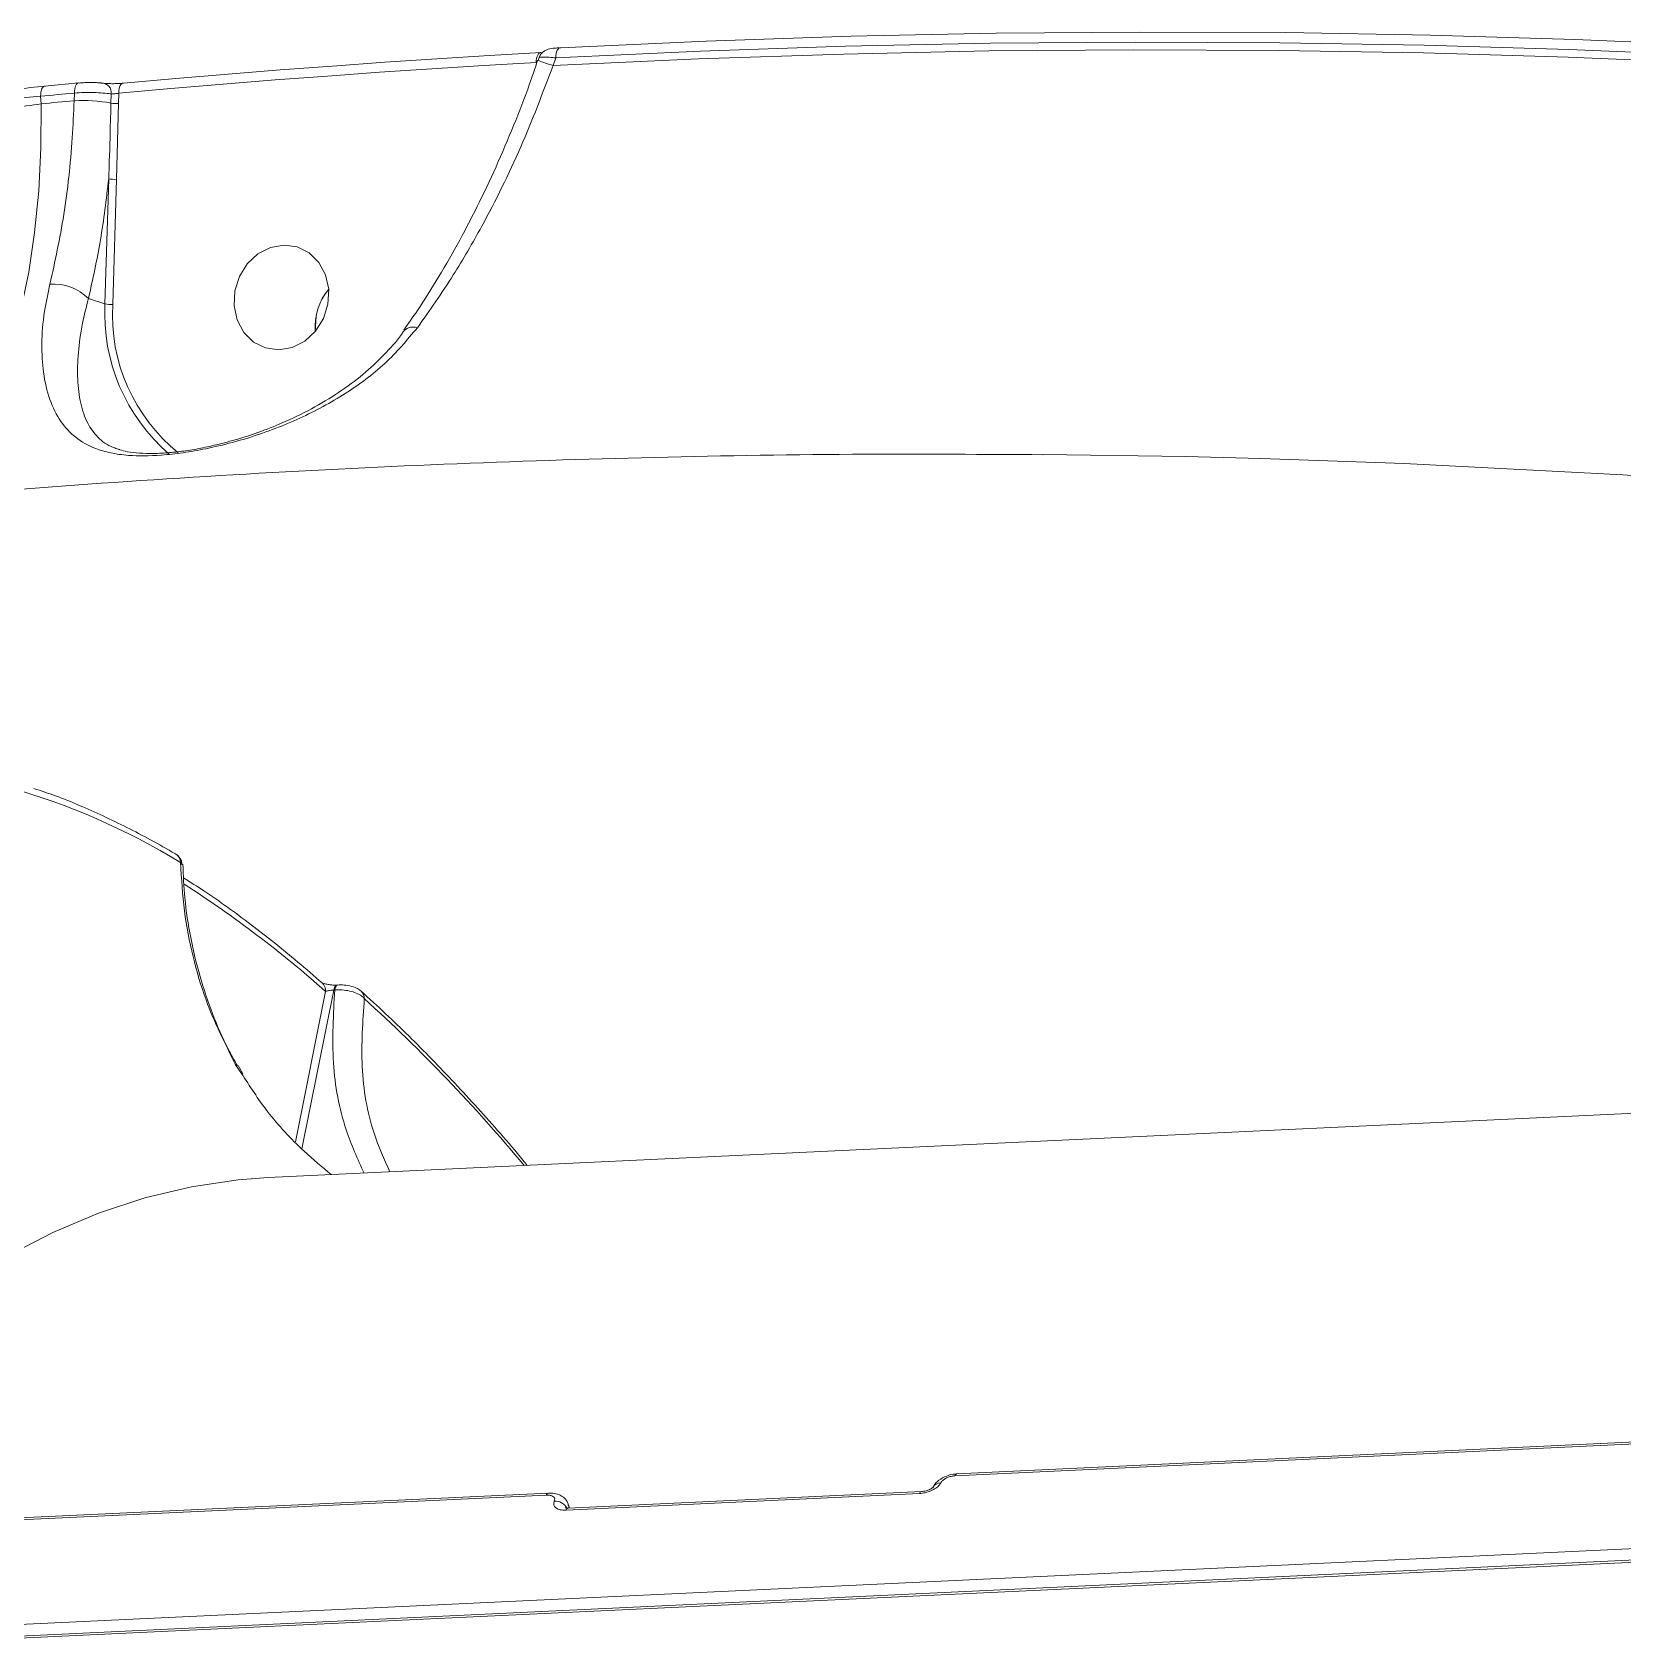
# Model space of a CAD drawing. Header units: millimetres. Extents: x -7151 to 6134, y -5040 to 5562.
# Drawn here: x -2138.3 to -2003.1, y 545.3 to 681.3 of the extents above; entities that cross this region are included whole.
import ezdxf

# ---------------------------------------------------------------- set-up
doc = ezdxf.new("R2010")
doc.units = ezdxf.units.MM
doc.layers.add('DIKOM_ОБЪЕКТ', color=7, linetype='Continuous')

msp = doc.modelspace()

# ---------------------------------------------------------------- linework, layer by layer
at = {"layer": 'DIKOM_ОБЪЕКТ', "color": 7, "linetype": 'Continuous', "lineweight": 15}
for p, q in [((-2095.189, 679.166), (-2095.273, 678.914)), ((-2093.791, 679.138), (-2094.013, 678.474)), ((-2137.545, 675.875), (-2137.501, 675.227)), ((-2134.329, 677.002), (-2137.197, 676.729)), ((-2134.699, 675.495), (-2134.68, 676.148)), ((-2134.329, 677.002), (-2134.266, 676.998)), ((-2131.567, 675.293), (-2131.543, 676.063)), ((-2130.913, 676.133), (-2130.94, 675.252)), ((-2130.94, 675.252), (-2131.094, 668.816)), ((-2132.082, 658.234), (-2131.764, 668.868)), ((-2131.094, 668.816), (-2131.413, 658.182)), ((-2133.484, 658.68), (-2132.082, 658.234)), ((-2114.15, 657.154), (-2114.213, 655.895)), ((-2130.937, 645.897), (-2130.825, 645.861)), ((-2125.537, 610.625), (-2125.659, 610.777)), ((-2115.9, 587.068), (-2113.335, 599.832)), ((-2112.636, 599.954), (-2115.346, 586.466)), ((-2112.561, 599.958), (-2112.636, 599.954)), ((-2112.303, 600.382), (-2112.377, 600.378)), ((-1790.627, 599.432), (-2118.216, 584.025)), ((-2120.482, 592.875), (-2120.977, 593.598)), ((-2120.366, 592.834), (-2120.768, 593.53)), ((-2252.117, 540.743), (-1798.11, 562.095)), ((-1982.018, 562.348), (-2059.875, 558.686)), ((-1981.841, 562.514), (-2059.698, 558.852)), ((-1798.621, 560.923), (-2252.627, 539.57)), ((-1798.432, 561.113), (-2252.439, 539.761)), ((-2094.583, 557.054), (-2172.439, 553.392)), ((-2094.405, 557.22), (-2172.261, 553.558)), ((-2062.881, 557.187), (-2092.898, 555.775)), ((-2062.702, 557.356), (-2092.719, 555.944)), ((-2092.621, 555.949), (-2092.698, 556.212))]:
    msp.add_line(p, q, dxfattribs=at)
at = {"layer": 'DIKOM_ОБЪЕКТ', "color": 7, "linetype": 'Continuous', "lineweight": 15, "flags": 128}
for points in [[(-2093.344, 679.99), (-2081.017, 680.557), (-2068.695, 680.969), (-2056.38, 681.227), (-2044.073, 681.329), (-2031.775, 681.275), (-2019.489, 681.067), (-2007.216, 680.704), (-1994.956, 680.185)], [(-1995.485, 679.333), (-2007.734, 679.851), (-2019.998, 680.214), (-2032.274, 680.422), (-2044.561, 680.475), (-2056.858, 680.373), (-2069.163, 680.116), (-2081.475, 679.704), (-2093.791, 679.138)], [(-2093.791, 679.138), (-2093.78, 679.323), (-2093.751, 679.497), (-2093.709, 679.652), (-2093.653, 679.783), (-2093.586, 679.886), (-2093.51, 679.956), (-2093.429, 679.991), (-2093.344, 679.99)], [(-2095.458, 678.728), (-2099.889, 678.474), (-2104.321, 678.199), (-2108.753, 677.905), (-2113.185, 677.591), (-2117.617, 677.256), (-2122.049, 676.902), (-2126.482, 676.528), (-2130.913, 676.133)], [(-2130.495, 676.983), (-2126.059, 677.377), (-2121.623, 677.752), (-2117.188, 678.107), (-2112.751, 678.441), (-2108.316, 678.756), (-2103.88, 679.05), (-2099.445, 679.325), (-2095.01, 679.58)], [(-2095.458, 678.728), (-2095.446, 678.914), (-2095.418, 679.088), (-2095.376, 679.244), (-2095.32, 679.375), (-2095.253, 679.478), (-2095.177, 679.547), (-2095.095, 679.582), (-2095.01, 679.58)], [(-2095.273, 678.914), (-2095.272, 678.913), (-2095.271, 678.912)], [(-2094.013, 678.474), (-2081.671, 679.045), (-2069.335, 679.459), (-2057.004, 679.718), (-2044.682, 679.822), (-2032.369, 679.769), (-2020.067, 679.561), (-2007.779, 679.197), (-1995.505, 678.678)], [(-2137.545, 675.875), (-2137.539, 676.06), (-2137.518, 676.233), (-2137.482, 676.387), (-2137.431, 676.518), (-2137.369, 676.621), (-2137.296, 676.691), (-2137.217, 676.725), (-2137.197, 676.729)], [(-2134.68, 676.148), (-2135.038, 676.114), (-2135.396, 676.08), (-2135.754, 676.046), (-2136.112, 676.012), (-2136.47, 675.978), (-2136.828, 675.944), (-2137.187, 675.909), (-2137.545, 675.875)], [(-2134.68, 676.148), (-2134.674, 676.333), (-2134.653, 676.506), (-2134.615, 676.661), (-2134.565, 676.792), (-2134.502, 676.894), (-2134.429, 676.964), (-2134.35, 676.999), (-2134.329, 677.002)], [(-2130.913, 676.133), (-2130.907, 676.319), (-2130.885, 676.493), (-2130.847, 676.648), (-2130.796, 676.779), (-2130.733, 676.881), (-2130.659, 676.951), (-2130.579, 676.985), (-2130.495, 676.983)], [(-2137.501, 675.227), (-2137.525, 671.491), (-2137.711, 667.839), (-2138.057, 664.307), (-2138.56, 660.926), (-2139.215, 657.727), (-2140.018, 654.739), (-2140.959, 651.99), (-2142.031, 649.504), (-2143.224, 647.304), (-2144.527, 645.41), (-2145.928, 643.84), (-2147.414, 642.607), (-2148.973, 641.724), (-2149.487, 641.515)], [(-2137.501, 675.227), (-2137.151, 675.261), (-2136.801, 675.295), (-2136.451, 675.328), (-2136.1, 675.362), (-2135.75, 675.395), (-2135.4, 675.428), (-2135.05, 675.462), (-2134.699, 675.495)], [(-2113.136, 658.221), (-2113.073, 659.489), (-2113.336, 660.699), (-2113.903, 661.755), (-2114.728, 662.57), (-2115.743, 663.077), (-2116.868, 663.237), (-2118.011, 663.036), (-2119.079, 662.491), (-2119.986, 661.645), (-2120.658, 660.567), (-2121.041, 659.345), (-2121.104, 658.077), (-2120.841, 656.867), (-2120.275, 655.811), (-2119.45, 654.997), (-2118.433, 654.489), (-2117.309, 654.329), (-2116.166, 654.53), (-2115.098, 655.075), (-2114.191, 655.921), (-2113.519, 656.999), (-2113.136, 658.221)], [(-2033.894, 645.102), (-2040.289, 645.261), (-2052.39, 645.444)], [(-1787.172, 604.324), (-1803.12, 609.105), (-1820.89, 614.063), (-1838.761, 618.663), (-1856.726, 622.903), (-1874.779, 626.781), (-1892.915, 630.297), (-1911.129, 633.449), (-1929.413, 636.237), (-1947.763, 638.659), (-1966.173, 640.714), (-1984.636, 642.403), (-2003.147, 643.724), (-2021.7, 644.676), (-2033.894, 645.102)], [(-2112.636, 599.954), (-2112.606, 600.076), (-2112.569, 600.18), (-2112.527, 600.264), (-2112.479, 600.326), (-2112.428, 600.364), (-2112.38, 600.378)], [(-2112.561, 599.958), (-2112.531, 600.079), (-2112.494, 600.183), (-2112.452, 600.268), (-2112.404, 600.33), (-2112.353, 600.368), (-2112.3, 600.382), (-2112.297, 600.382)], [(-2118.216, 584.025), (-2120.754, 583.834), (-2124.733, 583.243), (-2128.69, 582.298), (-2132.62, 580.999), (-2136.52, 579.348), (-2140.386, 577.347), (-2144.215, 574.996), (-2148.003, 572.299), (-2151.746, 569.258), (-2155.442, 565.876), (-2159.087, 562.156), (-2162.676, 558.101), (-2166.106, 553.847)]]:
    msp.add_lwpolyline(points, dxfattribs=at)
at = {"layer": 'DIKOM_ОБЪЕКТ', "color": 7, "linetype": 'Continuous', "lineweight": 15}
for centre, radius, start, end in [((-2082.031, 714.923), 38.367, 249.81406, 251.80243), ((-2132.367, 676.163), 0.83, 353.06286, 90.86775), ((-2134.015, 661.707), 13.804, 79.7815, 92.84001), ((-2131.077, 678.011), 2.762, 259.78841, 272.84177), ((-2131.241, 671.271), 2.459, 257.71449, 273.42339), ((-2136.443, 655.772), 4.149, 44.50103, 94.26781), ((-2116.344, 657.418), 15.759, 177.02931, 229.27799), ((-2131.56, 660.628), 2.45, 257.69521, 273.44653), ((-2109.218, 656.281), 5.01, 140.30356, 184.41954), ((-2109.244, 656.296), 4.98, 140.25087, 170.07863), ((-2116.434, 657.278), 15.006, 176.54317, 231.1262), ((-2105.898, 655.137), 1.133, 71.36536, 132.86368), ((-2155.959, 561.466), 57.876, 58.43126, 90.11844), ((-2126.551, 610.759), 0.892, 1.12362, 59.14153), ((-2177.473, 527.708), 96.517, 48.3542, 57.31809), ((-2114.181, 599.908), 0.849, 354.86893, 47.91754), ((-2110.887, 599.238), 0.84, 359.22242, 46.95967), ((-2205.474, 494.224), 141.887, 39.8006, 47.73545), ((-2061.08, 557.32), 0.768, 89.83053, 151.6322), ((-2059.645, 558.617), 0.24, 102.72544, 163.39463), ((-2094.348, 556.982), 0.245, 104.35253, 162.92872), ((-2093.862, 555.343), 1.202, 30.34059, 92.21796), ((-2062.662, 557.134), 0.225, 99.39863, 166.38506), ((-2092.663, 555.706), 0.245, 103.11108, 163.53741)]:
    msp.add_arc(centre, radius, start, end, dxfattribs=at)
for points, knots in [([(-2093.483, 679.985), (-2093.607, 679.978), (-2093.986, 679.956), (-2094.3, 679.908), (-2094.67, 679.78), (-2094.938, 679.59), (-2095.123, 679.365), (-2095.162, 679.208), (-2095.173, 679.161)], [0, 0, 0, 0, 0.1673312, 0.5117271, 0.6460328, 0.8003403, 0.939396, 1, 1, 1, 1]), ([(-2095.326, 678.931), (-2095.497, 678.412), (-2096.066, 676.688), (-2097.176, 673.802), (-2098.644, 670.301), (-2100.236, 666.9), (-2101.924, 663.632), (-2103.693, 660.546), (-2105.288, 657.992), (-2106.311, 656.56), (-2106.701, 656.015)], [0, 0, 0, 0, 0.0609981, 0.2030093, 0.3459015, 0.4891133, 0.6318612, 0.7735679, 0.9137364, 1, 1, 1, 1]), ([(-2093.791, 679.138), (-2093.868, 679.144), (-2094.191, 679.173), (-2094.677, 679.205), (-2095.059, 679.205), (-2095.223, 679.189), (-2095.187, 679.166), (-2095.186, 679.165)], [0, 0, 0, 0, 0.0965883, 0.4063181, 0.7027625, 0.9946253, 1, 1, 1, 1]), ([(-2094.013, 678.474), (-2094.894, 676.148), (-2096.679, 671.429), (-2099.635, 665.508), (-2102.604, 660.372), (-2104.506, 657.671), (-2105.536, 656.21)], [0, 0, 0, 0, 0.2848629, 0.577753, 0.7715708, 1, 1, 1, 1]), ([(-2196.229, 673.668), (-2194.686, 673.715), (-2191.6, 673.81), (-2186.505, 673.964), (-2181.277, 674.131), (-2176.002, 674.316), (-2170.514, 674.532), (-2164.875, 674.786), (-2159.163, 675.081), (-2153.454, 675.421), (-2147.831, 675.809), (-2142.336, 676.24), (-2138.866, 676.563), (-2137.133, 676.724)], [0, 0, 0, 0, 0.100973, 0.201937, 0.2903357, 0.3790222, 0.4674258, 0.5561111, 0.6450885, 0.7337819, 0.8224266, 0.9113526, 1, 1, 1, 1]), ([(-2137.545, 675.875), (-2139.242, 675.719), (-2142.641, 675.406), (-2148.024, 674.988), (-2153.531, 674.611), (-2159.121, 674.28), (-2164.714, 673.991), (-2170.236, 673.741), (-2175.609, 673.526), (-2180.774, 673.34), (-2185.892, 673.168), (-2190.879, 673.007), (-2193.899, 672.906), (-2195.408, 672.855)], [0, 0, 0, 0, 0.0886947, 0.177671, 0.2663623, 0.3550653, 0.4440547, 0.5327628, 0.6211381, 0.7098018, 0.7981783, 0.8990893, 1, 1, 1, 1]), ([(-2131.543, 676.063), (-2131.569, 676.067), (-2131.764, 676.101), (-2132.231, 676.153), (-2133.023, 676.192), (-2133.886, 676.193), (-2134.415, 676.163), (-2134.68, 676.148)], [0, 0, 0, 0, 0.0371345, 0.2780451, 0.5187706, 0.7593375, 1, 1, 1, 1]), ([(-2134.266, 676.998), (-2134.107, 677.01), (-2133.789, 677.036), (-2133.27, 677.047), (-2132.793, 677.036), (-2132.513, 677.012), (-2132.396, 676.995), (-2132.38, 676.993)], [0, 0, 0, 0, 0.2404718, 0.4810734, 0.7219341, 0.9628379, 1, 1, 1, 1]), ([(-2132.38, 676.993), (-2132.364, 676.991), (-2132.247, 676.974), (-2131.967, 676.95), (-2131.491, 676.937), (-2130.972, 676.947), (-2130.654, 676.971), (-2130.495, 676.983)], [0, 0, 0, 0, 0.0372665, 0.2781812, 0.5190601, 0.7594767, 1, 1, 1, 1]), ([(-2130.913, 676.133), (-2130.966, 676.124), (-2131.073, 676.105), (-2131.246, 676.082), (-2131.405, 676.067), (-2131.499, 676.063), (-2131.538, 676.063), (-2131.543, 676.063)], [0, 0, 0, 0, 0.2402535, 0.4813711, 0.7227061, 0.9629371, 1, 1, 1, 1]), ([(-2195.408, 672.855), (-2193.841, 672.727), (-2190.707, 672.471), (-2185.589, 672.27), (-2180.409, 672.192), (-2175.255, 672.224), (-2169.907, 672.359), (-2164.422, 672.599), (-2158.875, 672.94), (-2153.334, 673.377), (-2147.879, 673.909), (-2142.549, 674.52), (-2139.182, 674.992), (-2137.501, 675.227)], [0, 0, 0, 0, 0.1033699, 0.2067483, 0.2946045, 0.3827314, 0.4705883, 0.5587435, 0.6471813, 0.7353375, 0.823466, 0.9118652, 1, 1, 1, 1]), ([(-2136.752, 659.909), (-2136.329, 661.848), (-2135.472, 665.783), (-2134.891, 671.143), (-2134.746, 674.444), (-2134.699, 675.495)], [0, 0, 0, 0, 0.3984804, 0.808513, 1, 1, 1, 1]), ([(-2131.764, 668.868), (-2131.752, 669.197), (-2131.688, 670.839), (-2131.634, 672.98), (-2131.581, 674.795), (-2131.567, 675.293)], [0, 0, 0, 0, 0.1536545, 0.7683044, 1, 1, 1, 1]), ([(-2131.764, 668.868), (-2131.972, 667.109), (-2132.39, 663.56), (-2133.117, 660.316), (-2133.484, 658.68)], [0, 0, 0, 0, 0.4956377, 1, 1, 1, 1]), ([(-2105.536, 656.21), (-2106.415, 655.167), (-2108.176, 653.079), (-2111.614, 650.544), (-2115.461, 648.451), (-2119.486, 646.91), (-2122.91, 646.017), (-2125.453, 645.574), (-2127.758, 645.316), (-2129.874, 645.306), (-2131.631, 645.555), (-2133.189, 646.012), (-2134.643, 646.842), (-2135.904, 648.218), (-2136.821, 650.042), (-2137.35, 652.26), (-2137.493, 654.798), (-2137.311, 657.336), (-2136.92, 659.133), (-2136.752, 659.909)], [0, 0, 0, 0, 0.0759095, 0.1519051, 0.2286304, 0.3051849, 0.3688575, 0.4016184, 0.4343304, 0.49046, 0.5282375, 0.5660827, 0.630877, 0.695773, 0.7645208, 0.8332296, 0.8936816, 0.954063, 1, 1, 1, 1]), ([(-2133.484, 658.68), (-2133.664, 657.971), (-2134.081, 656.331), (-2134.385, 654.021), (-2134.445, 651.731), (-2134.189, 649.719), (-2133.627, 648.084), (-2132.716, 646.856), (-2131.835, 646.172), (-2131.08, 645.941), (-2130.937, 645.897)], [0, 0, 0, 0, 0.1018432, 0.2353882, 0.3724533, 0.525103, 0.6808754, 0.8221436, 0.9662863, 1, 1, 1, 1]), ([(-2106.667, 655.964), (-2106.689, 655.929), (-2107.104, 655.267), (-2108.18, 654.076), (-2109.906, 652.404), (-2111.942, 650.86), (-2114.227, 649.448), (-2116.542, 648.3), (-2118.748, 647.41), (-2120.717, 646.756), (-2122.501, 646.277), (-2124.113, 645.93), (-2125.583, 645.695), (-2126.977, 645.556), (-2128.291, 645.513), (-2129.458, 645.568), (-2130.369, 645.698), (-2130.766, 645.825), (-2130.945, 645.883)], [0, 0, 0, 0, 0.0046858, 0.0890693, 0.1763923, 0.2665966, 0.3592248, 0.4540633, 0.5278498, 0.593543, 0.6534143, 0.7030555, 0.7498403, 0.798837, 0.8497605, 0.9025555, 0.9561787, 1, 1, 1, 1]), ([(-2052.403, 645.423), (-2057.424, 645.453), (-2068.411, 645.52), (-2085.376, 645.242), (-2103.294, 644.667), (-2121.217, 643.771), (-2139.138, 642.554), (-2155.127, 641.216), (-2165.133, 640.174), (-2169.175, 639.753)], [0, 0, 0, 0, 0.12892043, 0.2821681, 0.43548933, 0.58889069, 0.74237495, 0.89593779, 1, 1, 1, 1]), ([(-2126.094, 611.525), (-2126.8, 611.928), (-2128.845, 613.095), (-2132.239, 614.773), (-2135.541, 616.217), (-2137.5, 616.871), (-2138.113, 617.076)], [0, 0, 0, 0, 0.1769271, 0.5123658, 0.8475158, 1, 1, 1, 1]), ([(-2125.553, 610.619), (-2125.55, 610.667), (-2125.539, 610.834), (-2125.648, 611.089), (-2125.831, 611.334), (-2125.99, 611.471), (-2126.079, 611.514), (-2126.093, 611.52)], [0, 0, 0, 0, 0.1271027, 0.4365251, 0.7001316, 0.9533935, 1, 1, 1, 1]), ([(-2120.977, 593.598), (-2121.884, 595.402), (-2123.361, 598.34), (-2124.653, 602.8), (-2125.418, 606.7), (-2125.578, 609.402), (-2125.659, 610.777)], [0, 0, 0, 0, 0.34222236, 0.5572703, 0.77460245, 1, 1, 1, 1]), ([(-2120.818, 593.516), (-2121.091, 593.991), (-2121.904, 595.405), (-2122.98, 597.944), (-2124.055, 601.097), (-2124.834, 604.391), (-2125.33, 607.576), (-2125.423, 609.68), (-2125.465, 610.63)], [0, 0, 0, 0, 0.0940834, 0.2798582, 0.467076, 0.6554177, 0.8444434, 1, 1, 1, 1]), ([(-2113.612, 600.538), (-2114.306, 601.141), (-2116.319, 602.89), (-2119.67, 605.54), (-2122.905, 607.91), (-2124.819, 609.112), (-2125.395, 609.474)], [0, 0, 0, 0, 0.1779828, 0.5162974, 0.8545101, 1, 1, 1, 1]), ([(-2112.38, 600.379), (-2112.39, 600.378), (-2112.487, 600.37), (-2112.724, 600.376), (-2113.057, 600.407), (-2113.357, 600.464), (-2113.552, 600.522), (-2113.645, 600.565), (-2113.644, 600.565), (-2113.644, 600.565)], [0, 0, 0, 0, 0.0227429, 0.2044794, 0.4028362, 0.6108953, 0.784295, 0.9212964, 1, 1, 1, 1]), ([(-2112.636, 599.954), (-2112.68, 599.951), (-2112.733, 599.948), (-2112.846, 599.937), (-2112.976, 599.921), (-2113.135, 599.892), (-2113.26, 599.861), (-2113.312, 599.841), (-2113.335, 599.832)], [0, 0, 0, 0, 0.14442239, 0.17565718, 0.36266133, 0.57103201, 0.80487359, 1, 1, 1, 1]), ([(-2110.068, 584.409), (-2110.614, 585.61), (-2111.948, 588.545), (-2112.904, 593.788), (-2112.676, 597.882), (-2112.561, 599.958)], [0, 0, 0, 0, 0.2546225, 0.6221284, 1, 1, 1, 1]), ([(-2110.047, 599.227), (-2110.119, 599.304), (-2110.28, 599.477), (-2110.715, 599.706), (-2111.289, 599.882), (-2111.934, 599.979), (-2112.352, 599.965), (-2112.561, 599.958)], [0, 0, 0, 0, 0.1700753, 0.3808445, 0.5866972, 0.7931014, 1, 1, 1, 1]), ([(-2110.322, 599.845), (-2110.365, 599.887), (-2110.51, 600.026), (-2110.873, 600.195), (-2111.403, 600.339), (-2111.944, 600.397), (-2112.214, 600.379), (-2112.296, 600.373)], [0, 0, 0, 0, 0.0896957, 0.297962, 0.6223477, 0.8853304, 1, 1, 1, 1]), ([(-2096.218, 585.06), (-2096.33, 585.198), (-2097.719, 586.919), (-2100.414, 589.954), (-2104.309, 594.132), (-2107.616, 597.39), (-2109.625, 599.224), (-2110.319, 599.857)], [0, 0, 0, 0, 0.0241196, 0.3007923, 0.5774716, 0.8541398, 1, 1, 1, 1]), ([(-2110.047, 599.227), (-2110.181, 597.285), (-2110.452, 593.345), (-2109.604, 588.382), (-2108.36, 585.588), (-2107.88, 584.511)], [0, 0, 0, 0, 0.3741068, 0.7589464, 1, 1, 1, 1]), ([(-2120.862, 593.473), (-2120.883, 593.508), (-2120.912, 593.555), (-2120.963, 593.589), (-2120.977, 593.598)], [0, 0, 0, 0, 0.728207, 1, 1, 1, 1]), ([(-2112.856, 584.277), (-2113.636, 584.927), (-2115.602, 586.566), (-2118.282, 589.455), (-2119.779, 591.782), (-2120.482, 592.875)], [0, 0, 0, 0, 0.258576, 0.651859, 1, 1, 1, 1]), ([(-2061.078, 558.088), (-2061.114, 558.026), (-2061.205, 557.87), (-2061.485, 557.628), (-2061.904, 557.401), (-2062.393, 557.237), (-2062.718, 557.204), (-2062.881, 557.187)], [0, 0, 0, 0, 0.1418499, 0.3567046, 0.5713681, 0.785731, 1, 1, 1, 1]), ([(-2061.743, 557.711), (-2061.742, 557.712), (-2061.739, 557.716), (-2061.789, 557.665), (-2061.896, 557.592), (-2062.067, 557.502), (-2062.293, 557.421), (-2062.523, 557.369), (-2062.649, 557.362), (-2062.7, 557.359)], [0, 0, 0, 0, 0.0741727, 0.2116662, 0.3471286, 0.5041386, 0.6847836, 0.8722222, 1, 1, 1, 1]), ([(-2059.7, 558.844), (-2059.746, 558.844), (-2060.034, 558.843), (-2060.599, 558.692), (-2061.228, 558.349), (-2061.621, 557.989), (-2061.716, 557.733), (-2061.738, 557.676)], [0, 0, 0, 0, 0.0560577, 0.3507432, 0.6558443, 0.9233723, 1, 1, 1, 1]), ([(-2059.875, 558.686), (-2059.983, 558.675), (-2060.2, 558.653), (-2060.527, 558.545), (-2060.806, 558.394), (-2060.993, 558.233), (-2061.054, 558.129), (-2061.078, 558.088)], [0, 0, 0, 0, 0.2142209, 0.4286337, 0.6431496, 0.858026, 1, 1, 1, 1]), ([(-2093.909, 556.544), (-2093.89, 556.606), (-2093.851, 556.73), (-2093.933, 556.888), (-2094.112, 557.002), (-2094.344, 557.056), (-2094.515, 557.054), (-2094.583, 557.054)], [0, 0, 0, 0, 0.2151363, 0.4300257, 0.6447958, 0.8594692, 1, 1, 1, 1]), ([(-2092.72, 556.207), (-2092.734, 556.276), (-2092.782, 556.501), (-2093.036, 556.803), (-2093.423, 557.067), (-2093.885, 557.218), (-2094.234, 557.209), (-2094.408, 557.205)], [0, 0, 0, 0, 0.0986248, 0.3186464, 0.5280888, 0.7650133, 1, 1, 1, 1]), ([(-2092.898, 555.775), (-2092.999, 555.774), (-2093.256, 555.772), (-2093.604, 555.854), (-2093.872, 556.026), (-2093.996, 556.265), (-2093.938, 556.451), (-2093.909, 556.544)], [0, 0, 0, 0, 0.1406495, 0.3551268, 0.5698283, 0.7848562, 1, 1, 1, 1]), ([(-2092.718, 556.207), (-2092.702, 556.181), (-2092.655, 556.105), (-2092.69, 556.009), (-2092.712, 555.945)], [0, 0, 0, 0, 0.333084, 1, 1, 1, 1]), ([(-2092.716, 555.948), (-2092.751, 555.946), (-2092.844, 555.94), (-2092.937, 555.952), (-2092.995, 555.97), (-2092.988, 555.966), (-2092.986, 555.965)], [0, 0, 0, 0, 0.2157135, 0.5787941, 0.8922686, 1, 1, 1, 1])]:
    msp.add_open_spline(points, degree=3, knots=knots, dxfattribs=at)

doc.saveas('drawing.dxf')
